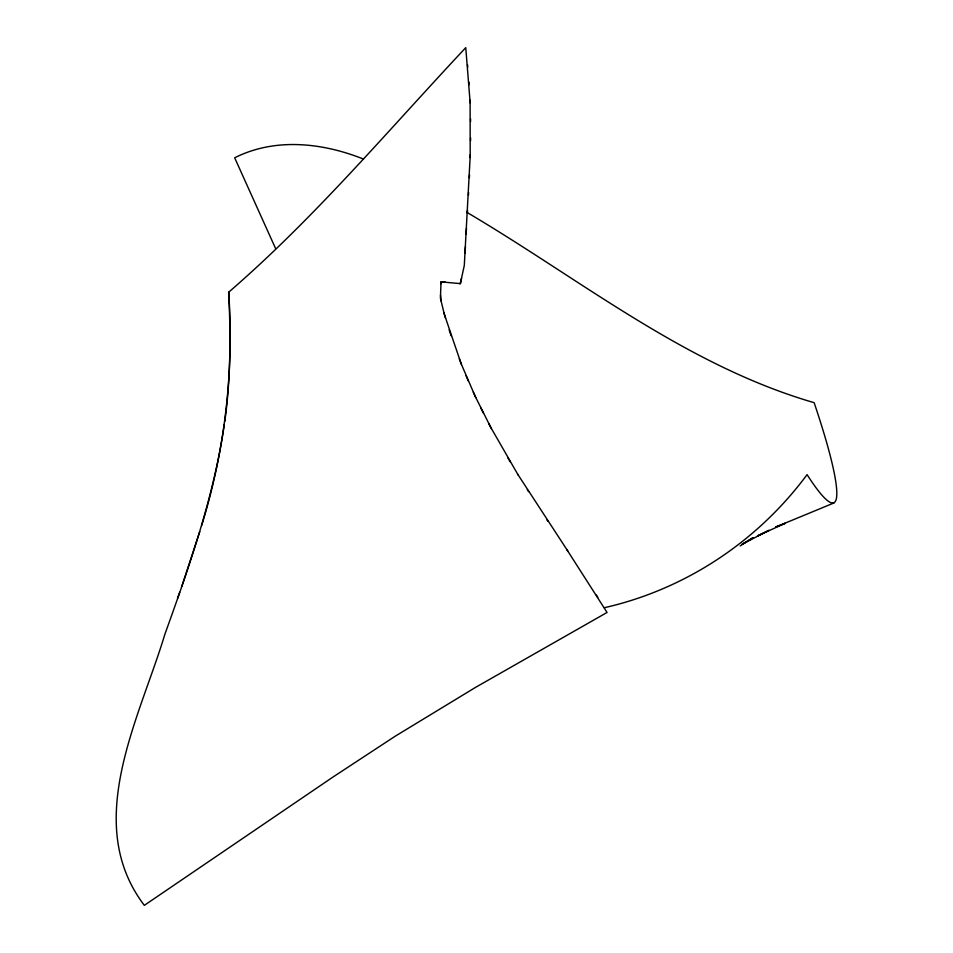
<?xml version="1.0" encoding="UTF-8"?>
<svg xmlns="http://www.w3.org/2000/svg" width="953" height="953" viewBox="0 0 953 953"><rect width="100%" height="100%" fill="white"/><g stroke="black" fill="none" stroke-linecap="round" stroke-linejoin="round"><path stroke-width="1.43" d="M470.579 140.675L470.603 137.899M470.198 157.531L470.115 102.221L465.755 47.65C388.074 130.466 314.812 217.749 228.684 292.202C230.721 335.313 230.733 378.686 224.777 421.512M440.965 283.72L441.001 281.909L445.67 282.302M470.27 154.696L464.302 265.399L460.37 283.613L441.025 281.897L440.429 298.206L444.301 314.228L461.109 363.617L475.154 396.257L490.914 427.647L517.729 474.284L567.857 551.132M440.536 295.287L441.108 301.029M469.376 177.651L469.519 174.756M467.375 213.138L467.554 210.136M468.435 195.246L468.602 192.303M466.148 234.378L466.493 228.267M465.064 252.938L465.457 246.684M224.324 424.371C213.829 496.584 189.516 565.784 164.905 634.186C139.352 718.943 81.851 823.106 144.332 905.35L332.418 777.41L395.126 736.264L475.202 687.578L607.061 612.457L566.892 549.69M461.514 278.288L460.359 283.625L459.227 283.506M201.643 525.52C225.015 450.173 233.997 370.872 228.684 292.202M199.761 531.607L181.832 586.309M177.568 598.341L179.7 592.337M740.195 545.938L753.061 537.695L742.018 544.294L768.988 530.333L757.48 535.908L785.201 523.328L775.909 526.89M834.113 502.886L775.873 526.961M604.357 607.716C685.457 589.311 757.647 541.411 807.072 474.618A222.228 24.945 67.1 0 0 814.124 402.666C685.707 365.404 580.317 279.169 466.767 212.281M363.486 159.08C322.602 142.724 275.167 137.375 234.676 157.793L275.643 248.65M547.904 521.327L546.76 519.599M528.558 491.605L527.283 489.592M596.399 595.125L597.793 597.364M517.729 474.296L518.194 475.023M510.248 461.824L507.568 457.285M491.426 428.588L488.794 423.561M483.505 413.352L480.92 408.146M475.785 397.568L473.319 392.183M468.423 381.271L466.088 375.72M461.478 364.499L459.31 358.804M451.091 335.706L449.137 329.869M445.527 318.195L443.86 312.393M467.53 64.661L467.756 67.127M468.971 82.161L469.162 84.698M470.008 100.196L470.127 102.817M470.556 118.768L470.603 121.472"/></g></svg>
